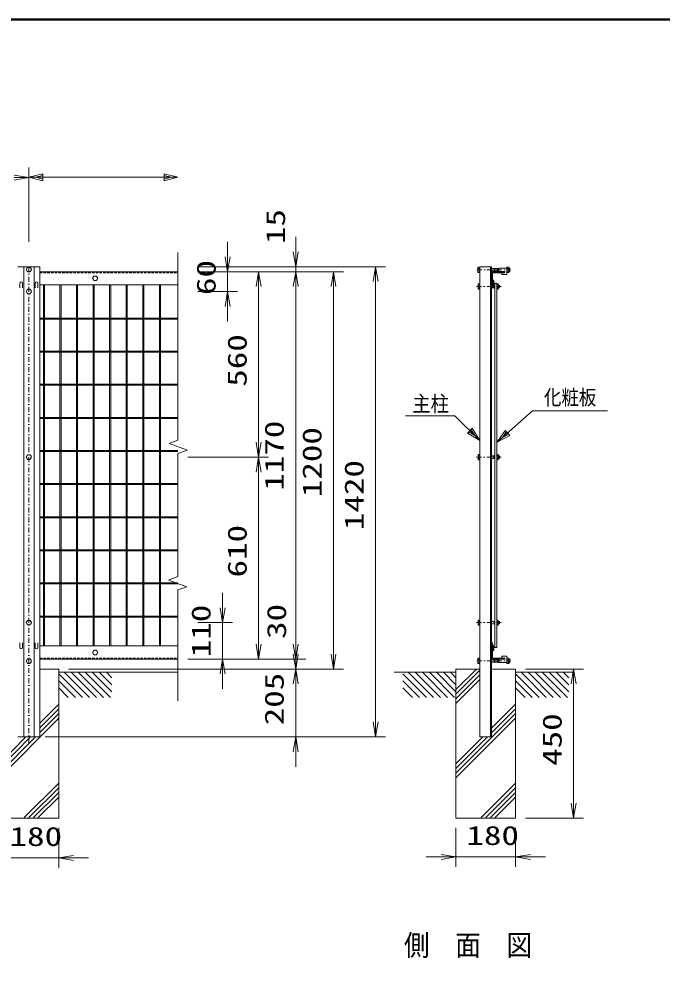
# Model space of a CAD drawing. Units: millimetres, scale not verified. Extents: x -4425 to 4425, y -3150 to 3150.
# Drawn here: x -1366 to 576, y 68 to 2925 of the extents above; entities that cross this region are included whole.
import ezdxf
from ezdxf.enums import TextEntityAlignment as Align

# ---------------------------------------------------------------- set-up
doc = ezdxf.new("R2010")
doc.units = ezdxf.units.MM
doc.header["$LTSCALE"] = 30
doc.linetypes.add('USER1', pattern=[1.01, 0.5, -0.25, 0.01, -0.25])
doc.linetypes.add('USER2', pattern=[0.375, 0.25, -0.125])
for name, color, linetype, lineweight in [('0-0_1', 4, 'Continuous', 18), ('0-1_2', 7, 'Continuous', 9), ('0-2_0', 2, 'Continuous', 18), ('0-5_WAKU', 7, 'Continuous', 9)]:
    doc.layers.add(name, color=color, linetype=linetype, lineweight=lineweight)
doc.styles.add('ＭＳ ゴシック', font='')
doc.styles.get('ＭＳ ゴシック').set_extended_font_data('MS Gothic')

# ---------------------------------------------------------------- blocks, each defined once
blk = doc.blocks.new('C0')
at = {"layer": '0-0_1'}
blk.add_line((133659, 144050.1), (131409, 146300.1), dxfattribs=at)
blk.add_lwpolyline([(132990.8, 145163.8), (133659, 144050.1), (132545.3, 144718.3)], close=True, dxfattribs=at)
blk.add_lwpolyline([(132879.4, 145052.4), (133213.5, 144495.6), (132656.7, 144829.7)], dxfattribs=at)
blk = doc.blocks.new('C36')
at = {"layer": '0-0_1'}
for points in [[(134949, 143901.5), (138159, 146750.1), (144927, 146750.1)], [(135995.9, 144620), (135420.2, 144319.7), (135786.9, 144855.6)]]:
    blk.add_lwpolyline(points, dxfattribs=at)
blk.add_lwpolyline([(136100.5, 144502.2), (134949, 143901.5), (135682.3, 144973.4)], close=True, dxfattribs=at)
blk = doc.blocks.new('DARROWS')
at = {"layer": '0-2_0'}
blk.add_line((0, 0), (-29.97, 0), dxfattribs=at)
blk.add_lwpolyline([(-30, -5), (0, 0), (-30, 5)], dxfattribs=at)

msp = doc.modelspace()

# ---------------------------------------------------------------- linework, layer by layer
at = {"layer": '0-0_1'}
for p, q in [((-885.57, 2219.85), (-885.57, 2126.67)), ((-1291.77, 2121.67), (-1291.77, 1031.67)), ((-1288.57, 2121.67), (-1288.57, 1031.67)), ((-1241.77, 2121.67), (-1241.77, 1031.67)), ((-1238.57, 2121.67), (-1238.57, 1031.67)), ((-1191.77, 2121.67), (-1191.77, 1031.67)), ((-1188.57, 2121.67), (-1188.57, 1031.67)), ((-1141.77, 2121.67), (-1141.77, 1031.67)), ((-1138.57, 2121.67), (-1138.57, 1031.67)), ((-1091.77, 2121.67), (-1091.77, 1031.67)), ((-1088.57, 2121.67), (-1088.57, 1031.67)), ((-1041.77, 2121.67), (-1041.77, 1031.67)), ((-1038.57, 2121.67), (-1038.57, 1031.67)), ((-991.77, 2121.67), (-991.77, 1031.67)), ((-988.57, 2121.67), (-988.57, 1031.67)), ((-941.77, 2121.67), (-941.77, 1031.67)), ((-938.57, 2121.67), (-938.57, 1031.67)), ((-885.57, 2126.67), (-885.57, 1652.85)), ((-885.57, 2021.67), (-1302.57, 2021.67)), ((-885.57, 2018.47), (-1302.57, 2018.47)), ((-885.57, 1921.67), (-1302.57, 1921.67)), ((-885.57, 1918.47), (-1302.57, 1918.47)), ((-885.57, 1821.67), (-1302.57, 1821.67)), ((-885.57, 1818.47), (-1302.57, 1818.47)), ((-885.57, 1721.67), (-1302.57, 1721.67)), ((-885.57, 1718.47), (-1302.57, 1718.47)), ((-198.45, 1726.67), (-49.7, 1726.67)), ((-912.29, 1643.13), (-885.57, 1652.85)), ((-885.57, 1621.67), (-1302.57, 1621.67)), ((-885.57, 1618.47), (-1302.57, 1618.47)), ((-885.57, 1612.54), (-885.57, 1240.8)), ((-885.57, 1521.67), (-1302.57, 1521.67)), ((-885.57, 1518.47), (-1302.57, 1518.47)), ((-885.57, 1421.67), (-1302.57, 1421.67)), ((-885.57, 1418.47), (-1302.57, 1418.47)), ((-885.57, 1321.67), (-1302.57, 1321.67)), ((-885.57, 1318.47), (-1302.57, 1318.47)), ((-885.57, 1221.67), (-1302.57, 1221.67)), ((-885.57, 1218.47), (-1302.57, 1218.47)), ((-858.85, 1210.21), (-885.57, 1200.49)), ((-885.57, 1200.49), (-885.57, 1026.67)), ((-885.57, 1121.67), (-1302.57, 1121.67)), ((-885.57, 1118.47), (-1302.57, 1118.47)), ((-885.57, 1026.67), (-885.57, 865.91)), ((-1245.57, 946.99), (-1174.15, 875.57)), ((-1229.04, 951.67), (-1152.94, 875.57)), ((-1207.83, 951.67), (-1131.73, 875.57)), ((-1186.62, 951.67), (-1110.52, 875.57)), ((-1165.4, 951.67), (-1089.3, 875.57)), ((-1144.19, 951.67), (-1085.05, 892.53)), ((-1122.98, 951.67), (-1085.05, 913.74)), ((-1101.76, 951.67), (-1085.05, 934.95)), ((-206.73, 946.99), (-135.31, 875.57)), ((-190.2, 951.67), (-114.1, 875.57)), ((-168.98, 951.67), (-92.88, 875.57)), ((-147.77, 951.67), (-71.67, 875.57)), ((-126.56, 951.67), (-50.46, 875.57)), ((-105.34, 951.67), (-46.2, 892.53)), ((-84.13, 951.67), (-46.2, 913.74)), ((-62.92, 951.67), (-46.2, 934.95)), ((15.8, 961.67), (-46.2, 899.67)), ((26.3, 958.03), (-46.2, 885.53)), ((26.3, 943.89), (-46.2, 871.38)), ((133.8, 946.99), (205.22, 875.57)), ((150.33, 951.67), (226.43, 875.57)), ((171.54, 951.67), (247.64, 875.57)), ((192.76, 951.67), (268.86, 875.57)), ((213.97, 951.67), (290.07, 875.57)), ((235.18, 951.67), (294.32, 892.53)), ((256.39, 951.67), (294.32, 913.74)), ((277.61, 951.67), (294.32, 934.95)), ((-1245.57, 925.77), (-1195.37, 875.57)), ((-206.73, 925.77), (-156.52, 875.57)), ((26.3, 929.74), (-46.2, 857.24)), ((133.8, 925.77), (184, 875.57)), ((-1245.57, 904.56), (-1216.58, 875.57)), ((-206.73, 904.56), (-177.73, 875.57)), ((133.8, 904.56), (162.79, 875.57)), ((-1245.57, 855.52), (-1302.57, 798.52)), ((-1245.57, 841.38), (-1302.57, 784.38)), ((133.8, 855.52), (61.3, 783.02)), ((133.8, 841.38), (61.3, 768.88)), ((-1245.57, 813.09), (-1425.57, 633.09)), ((-1245.57, 827.24), (-1302.57, 770.24)), ((133.8, 827.24), (-46.2, 647.23)), ((133.8, 813.09), (-46.2, 633.09)), ((-1316.14, 756.67), (-1425.57, 647.23)), ((-1330.28, 756.67), (-1425.57, 661.37)), ((-1344.42, 756.67), (-1425.57, 675.52)), ((49.09, 756.67), (-46.2, 661.37)), ((34.95, 756.67), (-46.2, 675.52)), ((-1245.57, 617.23), (-1350, 512.8)), ((-1245.57, 603.08), (-1335.85, 512.8)), ((133.8, 617.23), (29.37, 512.8)), ((133.8, 603.08), (43.52, 512.8)), ((-1245.57, 588.94), (-1321.71, 512.8)), ((-1245.57, 574.8), (-1307.57, 512.8)), ((133.8, 588.94), (57.66, 512.8)), ((133.8, 574.8), (71.8, 512.8))]:
    msp.add_line(p, q, dxfattribs=at)
at = {"layer": '0-0_1', "color": 7, "lineweight": 9}
for p, q in [((-1302.57, 2176.67), (-1368.57, 2176.67)), ((-1351.07, 2176.67), (-1351.07, 756.67)), ((-1320.07, 2176.67), (-1320.07, 756.67)), ((-1302.57, 2176.67), (-1302.57, 756.67)), ((26.3, 2176.67), (26.3, 756.67)), ((26.3, 2176.67), (61.3, 2176.67)), ((58.3, 2176.67), (58.3, 756.67)), ((61.3, 2176.67), (61.3, 756.67)), ((83.3, 2172.17), (107.3, 2172.17)), ((83.3, 2172.17), (83.3, 2162.17)), ((-885.57, 2161.67), (-1302.57, 2161.67)), ((63.3, 2161.67), (101.3, 2161.67)), ((64.3, 2157.17), (64.3, 2123.17)), ((65.8, 2158.67), (99.8, 2158.67)), ((83.3, 2162.17), (101.3, 2162.17)), ((101.3, 2160.17), (101.3, 2162.17)), ((-1362.82, 2112.85), (-1362.82, 2126.67)), ((-1354.82, 2112.85), (-1354.82, 2126.67)), ((-1316.32, 2112.85), (-1316.32, 2126.67)), ((-1308.32, 2112.85), (-1308.32, 2126.67)), ((-885.57, 2121.67), (-1302.57, 2121.67)), ((65.3, 2124.67), (61.3, 2115.17)), ((68.3, 2124.07), (61.3, 2107.43)), ((61.3, 2121.67), (62.8, 2121.67)), ((65.3, 2135.68), (65.3, 2124.68)), ((65.3, 2135.68), (68.3, 2135.68)), ((68.3, 2135.68), (68.3, 2124.07)), ((71.3, 2126.67), (71.3, 1026.67)), ((71.3, 2126.67), (77.3, 2126.67)), ((77.3, 2126.67), (77.3, 1026.67)), ((-1362.82, 1040.49), (-1362.82, 1026.67)), ((-1354.82, 1040.49), (-1354.82, 1026.67)), ((-1316.32, 1040.49), (-1316.32, 1026.67)), ((-1308.32, 1040.49), (-1308.32, 1026.67)), ((-885.57, 1031.67), (-1302.57, 1031.67)), ((68.3, 1029.27), (61.3, 1045.9)), ((65.3, 1028.66), (61.3, 1038.17)), ((61.3, 1031.67), (62.8, 1031.67)), ((64.3, 996.17), (64.3, 1030.17)), ((68.3, 1017.66), (68.3, 1029.27)), ((65.3, 1017.66), (65.3, 1028.66)), ((65.3, 1017.66), (68.3, 1017.66)), ((71.3, 1026.67), (77.3, 1026.67)), ((-885.57, 991.67), (-1302.57, 991.67)), ((63.3, 991.67), (101.3, 991.67)), ((65.8, 994.67), (99.8, 994.67)), ((83.3, 991.17), (101.3, 991.17)), ((83.3, 981.17), (83.3, 991.17)), ((83.3, 981.17), (107.3, 981.17)), ((101.3, 993.17), (101.3, 991.17)), ((-1245.57, 961.67), (-1302.57, 961.67)), ((-1245.57, 961.67), (-1245.57, 511.67)), ((-885.57, 951.67), (-1245.57, 951.67)), ((-46.2, 951.67), (-233.23, 951.67)), ((-46.2, 961.67), (-46.2, 511.67)), ((26.3, 961.67), (-46.2, 961.67)), ((133.8, 961.67), (61.3, 961.67)), ((133.8, 961.67), (133.8, 511.67)), ((133.8, 951.67), (306.43, 951.67)), ((-1302.57, 756.67), (-1368.57, 756.67)), ((26.3, 756.67), (61.3, 756.67)), ((-1245.57, 511.67), (-1425.57, 511.67)), ((133.8, 511.67), (-46.2, 511.67))]:
    msp.add_line(p, q, dxfattribs=at)
at = {"layer": '0-0_1', "linetype": 'USER1'}
for p, q in [((-1335.57, 2176.67), (-1335.57, 727.05)), ((16.89, 2167.17), (115.96, 2167.17)), ((16.14, 2116.67), (90.1, 2116.67)), ((16.14, 1601.67), (90.1, 1601.67)), ((16.14, 1101.67), (90.1, 1101.67)), ((16.89, 986.17), (115.96, 986.17))]:
    msp.add_line(p, q, dxfattribs=at)
at = {"layer": '0-0_1', "color": 7, "linetype": 'USER2', "lineweight": 9}
for p, q in [((-1302.57, 2158.67), (-885.57, 2158.67)), ((-1302.57, 994.67), (-885.57, 994.67))]:
    msp.add_line(p, q, dxfattribs=at)
at = {"layer": '0-0_1'}
msp.add_lwpolyline([(-1293.57, 2436.17), (-1335.57, 2446.67), (-1293.57, 2457.17)], close=True, dxfattribs=at)
for points in [[(-1335.57, 2446.67), (-885.57, 2446.67), (-927.57, 2436.17), (-927.57, 2457.17), (-885.57, 2446.67)], [(-1293.57, 2441.42), (-1314.57, 2446.67), (-1293.57, 2451.92)], [(-927.57, 2451.92), (-906.57, 2446.67), (-927.57, 2441.42)], [(-912.29, 1643.13), (-856.91, 1622.97), (-885.57, 1612.54)], [(-858.85, 1210.21), (-914.23, 1230.37), (-885.57, 1240.8)]]:
    msp.add_lwpolyline(points, dxfattribs=at)
at = {"layer": '0-0_1', "color": 7, "lineweight": 9}
for points in [[(107.3, 2159.17), (107.3, 2153.17), (92.3, 2153.17), (92.3, 2158.67)], [(107.3, 994.17), (107.3, 1000.17), (92.3, 1000.17), (92.3, 994.67)]]:
    msp.add_lwpolyline(points, dxfattribs=at)
for centre, radius, start, end in [((109.87, 2167.04), 7.61, 294.03079, 66.50031), ((63.3, 2159.67), 2, 90, 179.99992), ((65.8, 2157.17), 1.5, 90, 179.99992), ((99.8, 2160.17), 1.5, 270, 359.98251), ((-1358.82, 2126.67), 4, 0, 180.00664), ((-1312.32, 2126.67), 4, 0, 180.00664), ((62.8, 2123.17), 1.5, 270, 0), ((62.8, 1030.17), 1.5, 0, 90), ((-1358.82, 1026.67), 4, 179.99664, 0.00327), ((-1312.32, 1026.67), 4, 179.99664, 0.00327), ((63.3, 993.67), 2, 179.99992, 270), ((65.8, 996.17), 1.5, 179.99992, 270), ((99.8, 993.17), 1.5, 0.01748, 90), ((109.87, 986.12), 7.61, 294.03079, 66.50049)]:
    msp.add_arc(centre, radius, start, end, dxfattribs=at)
at = {"layer": '0-1_2'}
for p, q in [((19.9, 2174.1), (20.52, 2175.17)), ((26.3, 2175.17), (20.52, 2175.17)), ((26.3, 2175.17), (26.3, 2159.17)), ((107.3, 2175.17), (112.28, 2175.17)), ((107.3, 2175.17), (107.3, 2159.17)), ((112.9, 2174.1), (112.28, 2175.17)), ((112.9, 2174.1), (112.9, 2160.24)), ((26.3, 2171.17), (20.52, 2171.17)), ((26.3, 2163.17), (20.52, 2163.17)), ((26.3, 2159.17), (20.52, 2159.17)), ((61.3, 2171.17), (83.3, 2171.17)), ((61.3, 2163.17), (83.3, 2163.17)), ((107.3, 2171.17), (112.33, 2171.17)), ((107.3, 2171.17), (107.3, 2163.17)), ((107.3, 2163.17), (112.28, 2163.17)), ((107.3, 2159.17), (112.28, 2159.17)), ((112.9, 2160.24), (112.28, 2159.17)), ((20.7, 2123.6), (21.32, 2124.67)), ((20.7, 2109.74), (20.7, 2123.6)), ((26.3, 2124.67), (21.32, 2124.67)), ((26.3, 2120.67), (21.32, 2120.67)), ((26.3, 2108.67), (26.3, 2124.67)), ((26.3, 2112.67), (26.3, 2120.67)), ((71.3, 2120.67), (66.87, 2120.67)), ((77.3, 2124.67), (80.08, 2124.67)), ((77.3, 2120.67), (80.08, 2120.67)), ((84.73, 2120.67), (80.7, 2120.67)), ((85.53, 2119.87), (84.73, 2120.67)), ((85.53, 2113.47), (85.53, 2119.87)), ((20.7, 2109.74), (21.32, 2108.67)), ((26.3, 2112.67), (21.32, 2112.67)), ((26.3, 2108.67), (21.32, 2108.67)), ((71.3, 2112.67), (63.5, 2112.67)), ((77.3, 2112.67), (80.08, 2112.67)), ((77.3, 2108.67), (80.08, 2108.67)), ((80.7, 2109.74), (80.08, 2108.67)), ((84.73, 2112.67), (80.7, 2112.67)), ((85.53, 2113.47), (84.73, 2112.67)), ((20.7, 1608.6), (21.32, 1609.67)), ((20.7, 1594.74), (20.7, 1608.6)), ((26.3, 1609.67), (21.32, 1609.67)), ((26.3, 1605.67), (21.32, 1605.67)), ((26.3, 1593.67), (26.3, 1609.67)), ((26.3, 1597.67), (26.3, 1605.67)), ((71.3, 1605.67), (61.3, 1605.67)), ((77.3, 1609.67), (80.08, 1609.67)), ((77.3, 1605.67), (80.08, 1605.67)), ((80.7, 1608.6), (80.08, 1609.67)), ((80.7, 1594.74), (80.7, 1608.6)), ((84.73, 1605.67), (80.7, 1605.67)), ((85.53, 1604.87), (84.73, 1605.67)), ((85.53, 1598.47), (85.53, 1604.87)), ((20.7, 1594.74), (21.32, 1593.67)), ((26.3, 1597.67), (21.32, 1597.67)), ((26.3, 1593.67), (21.32, 1593.67)), ((71.3, 1597.67), (61.3, 1597.67)), ((77.3, 1597.67), (80.08, 1597.67)), ((77.3, 1593.67), (80.08, 1593.67)), ((80.7, 1594.74), (80.08, 1593.67)), ((84.73, 1597.67), (80.7, 1597.67)), ((85.53, 1598.47), (84.73, 1597.67)), ((20.7, 1108.6), (21.32, 1109.67)), ((20.7, 1094.74), (20.7, 1108.6)), ((20.7, 1094.74), (21.32, 1093.67)), ((26.3, 1109.67), (21.32, 1109.67)), ((26.3, 1105.67), (21.32, 1105.67)), ((26.3, 1097.67), (21.32, 1097.67)), ((26.3, 1093.67), (21.32, 1093.67)), ((26.3, 1093.67), (26.3, 1109.67)), ((26.3, 1097.67), (26.3, 1105.67)), ((71.3, 1105.67), (61.3, 1105.67)), ((71.3, 1097.67), (61.3, 1097.67)), ((77.3, 1109.67), (80.08, 1109.67)), ((77.3, 1105.67), (80.08, 1105.67)), ((77.3, 1097.67), (80.08, 1097.67)), ((77.3, 1093.67), (80.08, 1093.67)), ((80.7, 1094.74), (80.08, 1093.67)), ((84.73, 1105.67), (80.7, 1105.67)), ((84.73, 1097.67), (80.7, 1097.67)), ((85.53, 1104.87), (84.73, 1105.67)), ((85.53, 1098.47), (84.73, 1097.67)), ((85.53, 1098.47), (85.53, 1104.87)), ((19.9, 993.1), (20.52, 994.17)), ((19.9, 979.24), (19.9, 993.1)), ((19.9, 979.24), (20.52, 978.17)), ((26.3, 994.17), (20.52, 994.17)), ((26.3, 990.17), (20.52, 990.17)), ((26.3, 982.17), (20.52, 982.17)), ((26.3, 978.17), (20.52, 978.17)), ((26.3, 978.17), (26.3, 994.17)), ((61.3, 990.17), (83.3, 990.17)), ((61.3, 982.17), (83.3, 982.17)), ((107.3, 994.17), (112.28, 994.17)), ((107.3, 978.17), (107.3, 994.17)), ((107.3, 990.17), (112.28, 990.17)), ((107.3, 982.17), (107.3, 990.17)), ((107.3, 982.17), (112.33, 982.17)), ((107.3, 978.17), (112.28, 978.17)), ((112.9, 993.1), (112.28, 994.17)), ((112.9, 979.24), (112.28, 978.17)), ((112.9, 979.24), (112.9, 993.1))]:
    msp.add_line(p, q, dxfattribs=at)
at = {"layer": '0-1_2', "color": 4, "lineweight": 18}
for p, q in [((61.3, 2170.37), (83.3, 2170.37)), ((61.3, 2163.97), (83.3, 2163.97)), ((71.3, 2119.87), (66.53, 2119.87)), ((85.53, 2119.87), (80.7, 2119.87)), ((84.73, 2112.67), (84.73, 2120.67)), ((71.3, 2113.47), (63.84, 2113.47)), ((85.53, 2113.47), (80.7, 2113.47)), ((71.3, 1604.87), (61.3, 1604.87)), ((85.53, 1604.87), (80.7, 1604.87)), ((84.73, 1597.67), (84.73, 1605.67)), ((71.3, 1598.47), (61.3, 1598.47)), ((85.53, 1598.47), (80.7, 1598.47)), ((71.3, 1104.87), (61.3, 1104.87)), ((71.3, 1098.47), (61.3, 1098.47)), ((85.53, 1104.87), (80.7, 1104.87)), ((85.53, 1098.47), (80.7, 1098.47)), ((84.73, 1097.67), (84.73, 1105.67)), ((61.3, 989.37), (83.3, 989.37)), ((61.3, 982.97), (83.3, 982.97))]:
    msp.add_line(p, q, dxfattribs=at)
at = {"layer": '0-1_2'}
for points in [[(-1327.57, 2168.35), (-1331.57, 2175.28), (-1339.57, 2175.28), (-1343.57, 2168.35), (-1339.57, 2161.43), (-1331.57, 2161.43)], [(-1143.57, 2141.67), (-1139.57, 2148.6), (-1131.57, 2148.6), (-1127.57, 2141.67), (-1131.57, 2134.74), (-1139.57, 2134.74)], [(-1327.57, 2101.67), (-1331.57, 2108.6), (-1339.57, 2108.6), (-1343.57, 2101.67), (-1339.57, 2094.74), (-1331.57, 2094.74)], [(-1327.57, 1601.67), (-1331.57, 1608.6), (-1339.57, 1608.6), (-1343.57, 1601.67), (-1339.57, 1594.74), (-1331.57, 1594.74)], [(-1327.57, 1101.67), (-1331.57, 1108.6), (-1339.57, 1108.6), (-1343.57, 1101.67), (-1339.57, 1094.74), (-1331.57, 1094.74)], [(-1143.57, 1011.67), (-1139.57, 1018.6), (-1131.57, 1018.6), (-1127.57, 1011.67), (-1131.57, 1004.74), (-1139.57, 1004.74)], [(-1327.57, 985.35), (-1331.57, 992.27), (-1339.57, 992.27), (-1343.57, 985.35), (-1339.57, 978.42), (-1331.57, 978.42)]]:
    msp.add_lwpolyline(points, close=True, dxfattribs=at)
for points in [[(19.9, 2174.1), (19.9, 2160.24), (20.52, 2159.17)], [(80.7, 2109.74), (80.7, 2123.6), (80.08, 2124.67)], [(80.7, 1094.74), (80.7, 1108.6), (80.08, 1109.67)]]:
    msp.add_lwpolyline(points, dxfattribs=at)
for centre in [(-1335.57, 2168.35), (-1135.57, 2141.67), (-1335.57, 2101.67), (-1335.57, 1601.67), (-1335.57, 1101.67), (-1135.57, 1011.67), (-1335.57, 985.35)]:
    msp.add_circle(centre, 6.93, dxfattribs=at)
for centre, radius, start, end in [((27.13, 2174.1), 7.23, 179.99992, 203.94488), ((105.67, 2174.1), 7.27, 336.37228, 0), ((27.13, 2160.24), 7.27, 156.35692, 180.00368), ((34.37, 2167.06), 14.44, 163.48454, 195.6949), ((98.47, 2167.29), 14.39, 343.38889, 15.69312), ((105.67, 2160.24), 7.23, 0, 23.96423), ((27.93, 2123.6), 7.23, 179.99992, 203.96513), ((35.13, 2116.55), 14.39, 163.38881, 195.69319), ((66.23, 2116.78), 14.44, 343.48462, 15.69482), ((73.47, 2123.6), 7.27, 336.35699, 0.0036), ((27.93, 2109.74), 7.27, 156.37221, 179.99992), ((73.47, 2109.74), 7.23, 0, 23.9448), ((27.93, 1608.6), 7.23, 179.99992, 203.96513), ((35.13, 1601.55), 14.39, 163.38904, 195.69342), ((66.23, 1601.78), 14.44, 343.48483, 15.69482), ((73.47, 1608.6), 7.27, 336.35699, 0.0036), ((27.93, 1594.74), 7.27, 156.37221, 179.99992), ((73.47, 1594.74), 7.23, 0, 23.94439), ((27.93, 1094.74), 7.27, 156.37221, 179.99992), ((27.93, 1108.6), 7.23, 179.99992, 203.96472), ((35.13, 1101.55), 14.39, 163.38881, 195.69319), ((66.23, 1101.78), 14.44, 343.48462, 15.69482), ((73.47, 1094.74), 7.23, 0, 23.9448), ((73.47, 1108.6), 7.27, 336.35699, 0.0036), ((27.13, 993.1), 7.27, 179.99632, 203.64328), ((27.13, 979.24), 7.23, 156.05533, 179.99992), ((34.37, 986.28), 14.44, 164.30531, 196.51594), ((98.47, 986.05), 14.39, 344.3071, 16.61112), ((105.67, 993.1), 7.23, 336.03555, 0), ((105.67, 979.24), 7.27, 0, 23.62772)]:
    msp.add_arc(centre, radius, start, end, dxfattribs=at)
at = {"layer": '0-2_0', "color": 1}
for p, q in [((-1335.57, 2251.67), (-1335.57, 2476)), ((-825.57, 2176.67), (-259, 2176.67)), ((-794.57, 2176.67), (-500, 2176.67)), ((-825.57, 2161.67), (-705.57, 2161.67)), ((-825.57, 2161.67), (-500, 2161.67)), ((-794.57, 2161.67), (-500, 2161.67)), ((-764.57, 2161.67), (-386, 2161.67)), ((-764.57, 2161.67), (-612, 2161.67)), ((-825.57, 2101.67), (-705.57, 2101.67)), ((-855.57, 1601.67), (-612, 1601.67)), ((-855.57, 1601.67), (-612, 1601.67)), ((-825.57, 1101.67), (-721, 1101.67)), ((-855.57, 991.67), (-612, 991.67)), ((-825.57, 991.67), (-721, 991.67)), ((-825.57, 991.67), (-500, 991.67)), ((-795.57, 991.67), (-500, 991.67)), ((-1215.57, 961.67), (-500, 961.67)), ((-1215.57, 961.67), (-500, 961.67)), ((-1185.57, 961.67), (-386, 961.67)), ((163.8, 961.67), (339, 961.67)), ((-1286.14, 756.67), (-500, 756.67)), ((-1185.57, 756.67), (-259, 756.67)), ((163.8, 511.67), (339, 511.67)), ((-1245.57, 481.67), (-1245.57, 361)), ((-46.2, 481.67), (-46.2, 364)), ((133.8, 481.67), (133.8, 364))]:
    msp.add_line(p, q, dxfattribs=at)
at = {"layer": '0-2_0'}
for p, q in [((-530, 2221.67), (-530, 2266.67)), ((-735.57, 2206.67), (-735.57, 2251.67)), ((-530, 2161.67), (-530, 2176.67)), ((-735.57, 2161.67), (-735.57, 2101.67)), ((-642, 2116.67), (-642, 1646.67)), ((-530, 2116.67), (-530, 1036.67)), ((-530, 2116.67), (-530, 2071.67)), ((-416, 2116.67), (-416, 1006.67)), ((-289, 2131.67), (-289, 801.67)), ((-735.57, 2056.67), (-735.57, 2011.67)), ((-642, 1556.67), (-642, 1036.67)), ((-751, 1146.67), (-751, 1191.67)), ((-751, 991.67), (-751, 1101.67)), ((-530, 1036.67), (-530, 1081.67)), ((-530, 1006.67), (-530, 1051.67)), ((-530, 961.67), (-530, 991.67)), ((-751, 946.67), (-751, 901.67)), ((-530, 961.67), (-530, 756.67)), ((-530, 916.67), (-530, 871.67)), ((309, 916.67), (309, 556.67)), ((-530, 711.67), (-530, 666.67)), ((-1425.57, 391), (-1245.57, 391)), ((-1200.57, 391), (-1155.57, 391)), ((-91.2, 394), (-136.2, 394)), ((-46.2, 394), (133.8, 394)), ((178.8, 394), (223.8, 394))]:
    msp.add_line(p, q, dxfattribs=at)
at = {"layer": '0-5_WAKU'}
msp.add_line((-4048, 2923), (4198, 2923), dxfattribs=at)
msp.add_lwpolyline([(-4050, 2925), (4200, 2925), (4200, -2925), (-4050, -2925)], close=True, dxfattribs=at)
msp.add_lwpolyline([(-4046, -2921), (-4046, 2921), (4196, 2921)], dxfattribs=at)

# ---------------------------------------------------------------- block references
at = {"layer": '0-2_0'}
for name, p, xscale, yscale in [('DARROWS', (-1335.57, 2446), 1.5, 1.5), ('C0', (-4430, -3150), 0.03333333, 0.03333333), ('C36', (-4420, -3150), 0.03333333, 0.03333333), ('DARROWS', (-46.2, 394), 1.5, 1.5)]:
    msp.add_blockref(name, p, dxfattribs=dict(at, xscale=xscale, yscale=yscale))
at = {"layer": '0-2_0', "xscale": 1.5, "yscale": 1.5}
for p, rotation in [((-735.57, 2161.67), 270), ((-530, 2176.67), 270), ((-289, 2176.67), 90), ((-642, 2161.67), 90), ((-530, 2161.67), 90), ((-530, 2161.67), 90), ((-416, 2161.67), 90), ((-735.57, 2101.67), 90), ((-642, 1601.67), 270), ((-642, 1601.67), 90), ((-751, 1101.67), 270), ((-642, 991.67), 270), ((-530, 991.67), 270), ((-530, 991.67), 270), ((-530, 961.67), 270), ((-416, 961.67), 270), ((-751, 991.67), 90), ((-530, 961.67), 90), ((309, 961.67), 90), ((-289, 756.67), 270), ((-530, 756.67), 90), ((309, 511.67), 270), ((133.8, 394), 180), ((-1245.57, 391), 180)]:
    msp.add_blockref('DARROWS', p, dxfattribs=dict(at, rotation=rotation))

# ---------------------------------------------------------------- texts
at = {"layer": '0-0_1', "style": 'ＭＳ ゴシック'}
for s, height, width, p in [('化粧板', 45.46, 0.85, (219.35, 1745.68)), ('主柱', 47.35, 0.85, (-177.71, 1725.06)), ('\u3000側\u3000面\u3000図', 63.05, 0.9, (-280.57, 77.04))]:
    msp.add_text(s, height=height, dxfattribs=dict(at, width=width)).set_placement(p, align=Align.BOTTOM_LEFT)
at = {"layer": '0-2_0', "color": 3, "style": 'ＭＳ ゴシック', "width": 1.35}
for s, p in [('15', (-544.9, 2245)), ('60', (-754.47, 2091.17)), ('560', (-660.9, 1814.17)), ('1170', (-548.9, 1500.17)), ('1200', (-434.9, 1480.67)), ('1420', (-307.9, 1381.17)), ('610', (-660.9, 1238.17)), ('110', (-769.9, 997.17)), ('30', (-541.9, 1052.5)), ('205', (-548.9, 791.67)), ('450', (290.1, 669.17))]:
    msp.add_text(s, height=57.62, rotation=90, dxfattribs=at).set_placement(p, align=Align.BOTTOM_LEFT)
for p in [(-14.7, 412.9), (-1394.07, 409.9)]:
    msp.add_text('180', height=57.62, dxfattribs=at).set_placement(p, align=Align.BOTTOM_LEFT)

doc.saveas('drawing.dxf')
